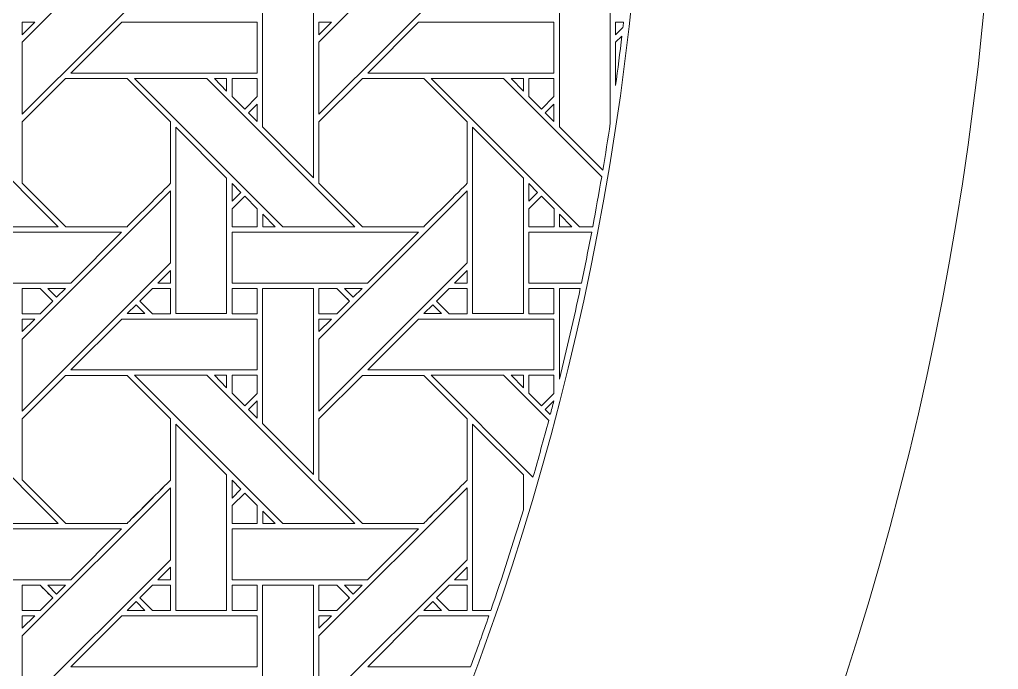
# Model space of a CAD drawing. Header units: inches. Extents: x 2.4 to 22.4, y -0.9 to 19.1.
# Drawn here: x 19.253 to 22.383, y 6.02 to 8.097 of the extents above; entities that cross this region are included whole.
import ezdxf

# ---------------------------------------------------------------- set-up
doc = ezdxf.new("R2010")
doc.units = ezdxf.units.IN
doc.header["$MEASUREMENT"] = 0
doc.layers.add('Design', color=7, linetype='Continuous', lineweight=0)

msp = doc.modelspace()

# ---------------------------------------------------------------- linework, layer by layer
at = {"layer": 'Design'}
for points, knots in [([(12.3829, 19.0948), (6.86, 19.0948), (2.3829, 14.6176), (2.3829, 9.0948), (2.3829, 3.5719), (6.86, -0.9052), (12.3829, -0.9052), (17.9057, -0.9052), (22.3829, 3.5719), (22.3829, 9.0948), (22.3829, 14.6176), (17.9057, 19.0948), (12.3829, 19.0948)], [0, 0, 0, 0, 1, 1, 1, 2, 2, 2, 3, 3, 3, 4, 4, 4, 4]), ([(12.3829, 17.972), (7.4801, 17.972), (3.5056, 13.9975), (3.5056, 9.0948), (3.5056, 4.192), (7.4801, 0.2175), (12.3829, 0.2175), (17.2856, 0.2175), (21.2601, 4.192), (21.2601, 9.0948), (21.2601, 13.9975), (17.2856, 17.972), (12.3829, 17.972)], [0, 0, 0, 0, 1, 1, 1, 2, 2, 2, 3, 3, 3, 4, 4, 4, 4]), ([(19.2615, 7.7943), (19.2615, 7.7943), (19.2615, 8.0244), (19.2615, 8.0244), (19.2615, 8.0244), (19.7352, 8.498), (19.7352, 8.498), (19.7352, 8.498), (19.7352, 8.2679), (19.7352, 8.2679), (19.7352, 8.2679), (19.2615, 7.7943), (19.2615, 7.7943)], [0, 0, 0, 0, 1, 1, 1, 2, 2, 2, 3, 3, 3, 4, 4, 4, 4]), ([(20.2102, 7.7943), (20.2102, 7.7943), (20.2102, 8.0244), (20.2102, 8.0244), (20.2102, 8.0244), (20.6839, 8.498), (20.6839, 8.498), (20.6839, 8.498), (20.6839, 8.2679), (20.6839, 8.2679), (20.6839, 8.2679), (20.2102, 7.7943), (20.2102, 7.7943)], [0, 0, 0, 0, 1, 1, 1, 2, 2, 2, 3, 3, 3, 4, 4, 4, 4]), ([(20.0302, 7.7543), (20.0302, 7.7543), (20.0302, 8.1865), (20.0302, 8.1865), (20.0302, 8.1865), (20.1931, 8.1865), (20.1931, 8.1865), (20.1931, 8.1865), (20.1931, 7.5914), (20.1931, 7.5914), (20.1931, 7.5914), (20.0302, 7.7543), (20.0302, 7.7543)], [0, 0, 0, 0, 1, 1, 1, 2, 2, 2, 3, 3, 3, 4, 4, 4, 4]), ([(21.1177, 7.6154), (21.1177, 7.6154), (20.9789, 7.7543), (20.9789, 7.7543), (20.9789, 7.7543), (20.9789, 8.1865), (20.9789, 8.1865), (20.9789, 8.1865), (21.1418, 8.1865), (21.1418, 8.1865), (21.1418, 8.1865), (21.1418, 7.7657), (21.1418, 7.7657), (21.1343, 7.7155), (21.1261, 7.6654), (21.1177, 7.6154)], [0, 0, 0, 0, 1, 1, 1, 2, 2, 2, 3, 3, 3, 4, 4, 4, 5, 5, 5, 5]), ([(19.3013, 8.0885), (19.3013, 8.0885), (19.2615, 8.0487), (19.2615, 8.0487), (19.2615, 8.0487), (19.2615, 8.0885), (19.2615, 8.0885), (19.2615, 8.0885), (19.3013, 8.0885), (19.3013, 8.0885)], [0, 0, 0, 0, 1, 1, 1, 2, 2, 2, 3, 3, 3, 3]), ([(20.0126, 8.0885), (20.0126, 8.0885), (20.0126, 7.9257), (20.0126, 7.9257), (20.0126, 7.9257), (19.4173, 7.9257), (19.4173, 7.9257), (19.4173, 7.9257), (19.5802, 8.0885), (19.5802, 8.0885), (19.5802, 8.0885), (20.0126, 8.0885), (20.0126, 8.0885)], [0, 0, 0, 0, 1, 1, 1, 2, 2, 2, 3, 3, 3, 4, 4, 4, 4]), ([(20.2501, 8.0885), (20.2501, 8.0885), (20.2102, 8.0487), (20.2102, 8.0487), (20.2102, 8.0487), (20.2102, 8.0885), (20.2102, 8.0885), (20.2102, 8.0885), (20.2501, 8.0885), (20.2501, 8.0885)], [0, 0, 0, 0, 1, 1, 1, 2, 2, 2, 3, 3, 3, 3]), ([(20.9613, 8.0885), (20.9613, 8.0885), (20.9613, 7.9257), (20.9613, 7.9257), (20.9613, 7.9257), (20.3661, 7.9257), (20.3661, 7.9257), (20.3661, 7.9257), (20.5289, 8.0885), (20.5289, 8.0885), (20.5289, 8.0885), (20.9613, 8.0885), (20.9613, 8.0885)], [0, 0, 0, 0, 1, 1, 1, 2, 2, 2, 3, 3, 3, 4, 4, 4, 4]), ([(21.1841, 8.0885), (21.1835, 8.083), (21.1828, 8.0775), (21.1821, 8.0719), (21.1821, 8.0719), (21.1589, 8.0487), (21.1589, 8.0487), (21.1589, 8.0487), (21.1589, 8.0885), (21.1589, 8.0885), (21.1589, 8.0885), (21.1841, 8.0885), (21.1841, 8.0885)], [0, 0, 0, 0, 1, 1, 1, 2, 2, 2, 3, 3, 3, 4, 4, 4, 4]), ([(21.1789, 8.0443), (21.1727, 7.9915), (21.1661, 7.9387), (21.1589, 7.8861), (21.1589, 7.8861), (21.1589, 8.0244), (21.1589, 8.0244), (21.1589, 8.0244), (21.1789, 8.0443), (21.1789, 8.0443)], [0, 0, 0, 0, 1, 1, 1, 2, 2, 2, 3, 3, 3, 3]), ([(19.1455, 7.435), (19.1455, 7.435), (18.6719, 7.9086), (18.6719, 7.9086), (18.6719, 7.9086), (18.9029, 7.9086), (18.9029, 7.9086), (18.9029, 7.9086), (19.3765, 7.435), (19.3765, 7.435), (19.3765, 7.435), (19.1455, 7.435), (19.1455, 7.435)], [0, 0, 0, 0, 1, 1, 1, 2, 2, 2, 3, 3, 3, 4, 4, 4, 4]), ([(19.4002, 7.9086), (19.4002, 7.9086), (19.5965, 7.9086), (19.5965, 7.9086), (19.5965, 7.9086), (19.7352, 7.7699), (19.7352, 7.7699), (19.7352, 7.7699), (19.7352, 7.5737), (19.7352, 7.5737), (19.7174, 7.5557), (19.6055, 7.444), (19.5965, 7.435), (19.5965, 7.435), (19.4008, 7.435), (19.4008, 7.435), (19.4008, 7.435), (19.2615, 7.5742), (19.2615, 7.5742), (19.2615, 7.5742), (19.2615, 7.7699), (19.2615, 7.7699), (19.2615, 7.7699), (19.4002, 7.9086), (19.4002, 7.9086)], [0, 0, 0, 0, 1, 1, 1, 2, 2, 2, 3, 3, 3, 4, 4, 4, 5, 5, 5, 6, 6, 6, 7, 7, 7, 8, 8, 8, 8]), ([(19.7352, 7.5737), (19.7175, 7.5558), (19.6055, 7.444), (19.5965, 7.435), (19.5965, 7.435), (19.4008, 7.435), (19.4008, 7.435), (19.4008, 7.435), (19.2615, 7.5742), (19.2615, 7.5742), (19.2615, 7.5742), (19.2615, 7.7699), (19.2615, 7.7699), (19.2615, 7.7699), (19.4002, 7.9086), (19.4002, 7.9086), (19.4002, 7.9086), (19.5965, 7.9086), (19.5965, 7.9086), (19.5965, 7.9086), (19.7352, 7.7699), (19.7352, 7.7699), (19.7352, 7.7699), (19.7352, 7.5737), (19.7352, 7.5737)], [0, 0, 0, 0, 1, 1, 1, 2, 2, 2, 3, 3, 3, 4, 4, 4, 5, 5, 5, 6, 6, 6, 7, 7, 7, 8, 8, 8, 8]), ([(20.0942, 7.435), (20.0942, 7.435), (19.6206, 7.9086), (19.6206, 7.9086), (19.6206, 7.9086), (19.8516, 7.9086), (19.8516, 7.9086), (19.8516, 7.9086), (20.3252, 7.435), (20.3252, 7.435), (20.3252, 7.435), (20.0942, 7.435), (20.0942, 7.435)], [0, 0, 0, 0, 1, 1, 1, 2, 2, 2, 3, 3, 3, 4, 4, 4, 4]), ([(19.9151, 7.9086), (19.9151, 7.9086), (19.9151, 7.8688), (19.9151, 7.8688), (19.9151, 7.8688), (19.8757, 7.9086), (19.8757, 7.9086), (19.8757, 7.9086), (19.9151, 7.9086), (19.9151, 7.9086)], [0, 0, 0, 0, 1, 1, 1, 2, 2, 2, 3, 3, 3, 3]), ([(20.0127, 7.9086), (20.0127, 7.9086), (20.0127, 7.851), (20.0127, 7.851), (20.0127, 7.851), (19.9727, 7.8111), (19.9727, 7.8111), (19.9727, 7.8111), (19.9324, 7.8514), (19.9324, 7.8514), (19.9324, 7.8514), (19.9324, 7.9086), (19.9324, 7.9086), (19.9324, 7.9086), (20.0127, 7.9086), (20.0127, 7.9086)], [0, 0, 0, 0, 1, 1, 1, 2, 2, 2, 3, 3, 3, 4, 4, 4, 5, 5, 5, 5]), ([(19.9727, 7.8111), (19.9727, 7.8111), (19.9324, 7.8514), (19.9324, 7.8514), (19.9324, 7.8514), (19.9324, 7.9086), (19.9324, 7.9086), (19.9324, 7.9086), (20.0127, 7.9086), (20.0127, 7.9086), (20.0127, 7.9086), (20.0127, 7.851), (20.0127, 7.851), (20.0127, 7.851), (19.9727, 7.8111), (19.9727, 7.8111)], [0, 0, 0, 0, 1, 1, 1, 2, 2, 2, 3, 3, 3, 4, 4, 4, 5, 5, 5, 5]), ([(20.2103, 7.5742), (20.2103, 7.5742), (20.2103, 7.7699), (20.2103, 7.7699), (20.2103, 7.7699), (20.349, 7.9086), (20.349, 7.9086), (20.349, 7.9086), (20.5452, 7.9086), (20.5452, 7.9086), (20.5452, 7.9086), (20.6839, 7.7699), (20.6839, 7.7699), (20.6839, 7.7699), (20.6839, 7.5737), (20.6839, 7.5737), (20.6661, 7.5557), (20.5542, 7.444), (20.5452, 7.435), (20.5452, 7.435), (20.3495, 7.435), (20.3495, 7.435), (20.3495, 7.435), (20.2103, 7.5742), (20.2103, 7.5742)], [0, 0, 0, 0, 1, 1, 1, 2, 2, 2, 3, 3, 3, 4, 4, 4, 5, 5, 5, 6, 6, 6, 7, 7, 7, 8, 8, 8, 8]), ([(20.6839, 7.5737), (20.6662, 7.5558), (20.5543, 7.444), (20.5452, 7.435), (20.5452, 7.435), (20.3495, 7.435), (20.3495, 7.435), (20.3495, 7.435), (20.2103, 7.5742), (20.2103, 7.5742), (20.2103, 7.5742), (20.2103, 7.7699), (20.2103, 7.7699), (20.2103, 7.7699), (20.349, 7.9086), (20.349, 7.9086), (20.349, 7.9086), (20.5452, 7.9086), (20.5452, 7.9086), (20.5452, 7.9086), (20.6839, 7.7699), (20.6839, 7.7699), (20.6839, 7.7699), (20.6839, 7.5737), (20.6839, 7.5737)], [0, 0, 0, 0, 1, 1, 1, 2, 2, 2, 3, 3, 3, 4, 4, 4, 5, 5, 5, 6, 6, 6, 7, 7, 7, 8, 8, 8, 8]), ([(21.0857, 7.435), (21.0857, 7.435), (21.0429, 7.435), (21.0429, 7.435), (21.0429, 7.435), (20.5694, 7.9086), (20.5694, 7.9086), (20.5694, 7.9086), (20.8003, 7.9086), (20.8003, 7.9086), (20.8003, 7.9086), (21.1142, 7.5947), (21.1142, 7.5947), (21.1052, 7.5413), (21.0957, 7.4881), (21.0857, 7.435)], [0, 0, 0, 0, 1, 1, 1, 2, 2, 2, 3, 3, 3, 4, 4, 4, 5, 5, 5, 5]), ([(20.8639, 7.9086), (20.8639, 7.9086), (20.8639, 7.8688), (20.8639, 7.8688), (20.8639, 7.8688), (20.8244, 7.9086), (20.8244, 7.9086), (20.8244, 7.9086), (20.8639, 7.9086), (20.8639, 7.9086)], [0, 0, 0, 0, 1, 1, 1, 2, 2, 2, 3, 3, 3, 3]), ([(20.9614, 7.9086), (20.9614, 7.9086), (20.9614, 7.851), (20.9614, 7.851), (20.9614, 7.851), (20.9215, 7.8111), (20.9215, 7.8111), (20.9215, 7.8111), (20.8811, 7.8514), (20.8811, 7.8514), (20.8811, 7.8514), (20.8811, 7.9086), (20.8811, 7.9086), (20.8811, 7.9086), (20.9614, 7.9086), (20.9614, 7.9086)], [0, 0, 0, 0, 1, 1, 1, 2, 2, 2, 3, 3, 3, 4, 4, 4, 5, 5, 5, 5]), ([(20.9215, 7.8111), (20.9215, 7.8111), (20.8811, 7.8514), (20.8811, 7.8514), (20.8811, 7.8514), (20.8811, 7.9086), (20.8811, 7.9086), (20.8811, 7.9086), (20.9614, 7.9086), (20.9614, 7.9086), (20.9614, 7.9086), (20.9614, 7.851), (20.9614, 7.851), (20.9614, 7.851), (20.9215, 7.8111), (20.9215, 7.8111)], [0, 0, 0, 0, 1, 1, 1, 2, 2, 2, 3, 3, 3, 4, 4, 4, 5, 5, 5, 5]), ([(20.0126, 7.8268), (20.0126, 7.8268), (20.0126, 7.7716), (20.0126, 7.7716), (20.0126, 7.7716), (19.9848, 7.799), (19.9848, 7.799), (19.9848, 7.799), (20.0126, 7.8268), (20.0126, 7.8268)], [0, 0, 0, 0, 1, 1, 1, 2, 2, 2, 3, 3, 3, 3]), ([(20.9613, 7.8268), (20.9613, 7.8268), (20.9613, 7.7716), (20.9613, 7.7716), (20.9613, 7.7716), (20.9336, 7.799), (20.9336, 7.799), (20.9336, 7.799), (20.9613, 7.8268), (20.9613, 7.8268)], [0, 0, 0, 0, 1, 1, 1, 2, 2, 2, 3, 3, 3, 3]), ([(19.7523, 7.157), (19.7523, 7.157), (19.7523, 7.7528), (19.7523, 7.7528), (19.7523, 7.7528), (19.9151, 7.5906), (19.9151, 7.5906), (19.9151, 7.5906), (19.9151, 7.157), (19.9151, 7.157), (19.9151, 7.157), (19.7523, 7.157), (19.7523, 7.157)], [0, 0, 0, 0, 1, 1, 1, 2, 2, 2, 3, 3, 3, 4, 4, 4, 4]), ([(20.701, 7.157), (20.701, 7.157), (20.701, 7.7528), (20.701, 7.7528), (20.701, 7.7528), (20.8638, 7.5906), (20.8638, 7.5906), (20.8638, 7.5906), (20.8638, 7.157), (20.8638, 7.157), (20.8638, 7.157), (20.701, 7.157), (20.701, 7.157)], [0, 0, 0, 0, 1, 1, 1, 2, 2, 2, 3, 3, 3, 4, 4, 4, 4]), ([(19.2615, 6.8455), (19.2615, 6.8455), (19.2615, 7.0756), (19.2615, 7.0756), (19.2615, 7.0756), (19.7352, 7.5492), (19.7352, 7.5492), (19.7352, 7.5492), (19.7352, 7.3192), (19.7352, 7.3192), (19.7352, 7.3192), (19.2615, 6.8455), (19.2615, 6.8455)], [0, 0, 0, 0, 1, 1, 1, 2, 2, 2, 3, 3, 3, 4, 4, 4, 4]), ([(19.9324, 7.5164), (19.9324, 7.5164), (19.9324, 7.5732), (19.9324, 7.5732), (19.9324, 7.5732), (19.9605, 7.5446), (19.9605, 7.5446), (19.9605, 7.5446), (19.9324, 7.5164), (19.9324, 7.5164)], [0, 0, 0, 0, 1, 1, 1, 2, 2, 2, 3, 3, 3, 3]), ([(20.2102, 6.8455), (20.2102, 6.8455), (20.2102, 7.0756), (20.2102, 7.0756), (20.2102, 7.0756), (20.6839, 7.5492), (20.6839, 7.5492), (20.6839, 7.5492), (20.6839, 7.3192), (20.6839, 7.3192), (20.6839, 7.3192), (20.2102, 6.8455), (20.2102, 6.8455)], [0, 0, 0, 0, 1, 1, 1, 2, 2, 2, 3, 3, 3, 4, 4, 4, 4]), ([(20.8811, 7.5164), (20.8811, 7.5164), (20.8811, 7.5732), (20.8811, 7.5732), (20.8811, 7.5732), (20.9093, 7.5446), (20.9093, 7.5446), (20.9093, 7.5446), (20.8811, 7.5164), (20.8811, 7.5164)], [0, 0, 0, 0, 1, 1, 1, 2, 2, 2, 3, 3, 3, 3]), ([(19.9324, 7.4347), (19.9324, 7.4347), (19.9324, 7.492), (19.9324, 7.492), (19.9324, 7.492), (19.9727, 7.5323), (19.9727, 7.5323), (19.9727, 7.5323), (20.0131, 7.492), (20.0131, 7.492), (20.0131, 7.492), (20.0131, 7.4347), (20.0131, 7.4347), (20.0131, 7.4347), (19.9324, 7.4347), (19.9324, 7.4347)], [0, 0, 0, 0, 1, 1, 1, 2, 2, 2, 3, 3, 3, 4, 4, 4, 5, 5, 5, 5]), ([(19.9727, 7.5323), (19.9727, 7.5323), (20.0131, 7.492), (20.0131, 7.492), (20.0131, 7.492), (20.0131, 7.4347), (20.0131, 7.4347), (20.0131, 7.4347), (19.9324, 7.4347), (19.9324, 7.4347), (19.9324, 7.4347), (19.9324, 7.492), (19.9324, 7.492), (19.9324, 7.492), (19.9727, 7.5323), (19.9727, 7.5323)], [0, 0, 0, 0, 1, 1, 1, 2, 2, 2, 3, 3, 3, 4, 4, 4, 5, 5, 5, 5]), ([(20.8812, 7.4347), (20.8812, 7.4347), (20.8812, 7.492), (20.8812, 7.492), (20.8812, 7.492), (20.9215, 7.5323), (20.9215, 7.5323), (20.9215, 7.5323), (20.9618, 7.492), (20.9618, 7.492), (20.9618, 7.492), (20.9618, 7.4347), (20.9618, 7.4347), (20.9618, 7.4347), (20.8812, 7.4347), (20.8812, 7.4347)], [0, 0, 0, 0, 1, 1, 1, 2, 2, 2, 3, 3, 3, 4, 4, 4, 5, 5, 5, 5]), ([(20.9215, 7.5323), (20.9215, 7.5323), (20.9618, 7.492), (20.9618, 7.492), (20.9618, 7.492), (20.9618, 7.4347), (20.9618, 7.4347), (20.9618, 7.4347), (20.8812, 7.4347), (20.8812, 7.4347), (20.8812, 7.4347), (20.8812, 7.492), (20.8812, 7.492), (20.8812, 7.492), (20.9215, 7.5323), (20.9215, 7.5323)], [0, 0, 0, 0, 1, 1, 1, 2, 2, 2, 3, 3, 3, 4, 4, 4, 5, 5, 5, 5]), ([(20.0303, 7.4349), (20.0303, 7.4349), (20.0303, 7.4747), (20.0303, 7.4747), (20.0303, 7.4747), (20.07, 7.4349), (20.07, 7.4349), (20.07, 7.4349), (20.0303, 7.4349), (20.0303, 7.4349)], [0, 0, 0, 0, 1, 1, 1, 2, 2, 2, 3, 3, 3, 3]), ([(20.979, 7.4349), (20.979, 7.4349), (20.979, 7.4747), (20.979, 7.4747), (20.979, 7.4747), (21.0187, 7.4349), (21.0187, 7.4349), (21.0187, 7.4349), (20.979, 7.4349), (20.979, 7.4349)], [0, 0, 0, 0, 1, 1, 1, 2, 2, 2, 3, 3, 3, 3]), ([(19.4166, 7.255), (19.4166, 7.255), (18.9836, 7.255), (18.9836, 7.255), (18.9836, 7.255), (18.9836, 7.4177), (18.9836, 7.4177), (18.9836, 7.4177), (19.5793, 7.4177), (19.5793, 7.4177), (19.5793, 7.4177), (19.4166, 7.255), (19.4166, 7.255)], [0, 0, 0, 0, 1, 1, 1, 2, 2, 2, 3, 3, 3, 4, 4, 4, 4]), ([(20.3653, 7.255), (20.3653, 7.255), (19.9324, 7.255), (19.9324, 7.255), (19.9324, 7.255), (19.9324, 7.4177), (19.9324, 7.4177), (19.9324, 7.4177), (20.5281, 7.4177), (20.5281, 7.4177), (20.5281, 7.4177), (20.3653, 7.255), (20.3653, 7.255)], [0, 0, 0, 0, 1, 1, 1, 2, 2, 2, 3, 3, 3, 4, 4, 4, 4]), ([(20.8811, 7.255), (20.8811, 7.255), (20.8811, 7.4177), (20.8811, 7.4177), (20.8811, 7.4177), (21.0823, 7.4177), (21.0823, 7.4177), (21.0719, 7.3634), (21.061, 7.3091), (21.0495, 7.255), (21.0495, 7.255), (20.8811, 7.255), (20.8811, 7.255)], [0, 0, 0, 0, 1, 1, 1, 2, 2, 2, 3, 3, 3, 4, 4, 4, 4]), ([(19.7352, 7.2948), (19.7352, 7.2948), (19.7352, 7.255), (19.7352, 7.255), (19.7352, 7.255), (19.6954, 7.255), (19.6954, 7.255), (19.6954, 7.255), (19.7352, 7.2948), (19.7352, 7.2948)], [0, 0, 0, 0, 1, 1, 1, 2, 2, 2, 3, 3, 3, 3]), ([(20.6839, 7.2948), (20.6839, 7.2948), (20.6839, 7.255), (20.6839, 7.255), (20.6839, 7.255), (20.6441, 7.255), (20.6441, 7.255), (20.6441, 7.255), (20.6839, 7.2948), (20.6839, 7.2948)], [0, 0, 0, 0, 1, 1, 1, 2, 2, 2, 3, 3, 3, 3]), ([(19.3186, 7.2377), (19.3237, 7.2326), (19.3545, 7.2018), (19.3589, 7.1974), (19.3589, 7.1974), (19.3185, 7.1569), (19.3185, 7.1569), (19.3185, 7.1569), (19.2615, 7.1569), (19.2615, 7.1569), (19.2615, 7.1569), (19.2615, 7.2377), (19.2615, 7.2377), (19.2615, 7.2377), (19.3186, 7.2377), (19.3186, 7.2377)], [0, 0, 0, 0, 1, 1, 1, 2, 2, 2, 3, 3, 3, 4, 4, 4, 5, 5, 5, 5]), ([(19.3589, 7.1974), (19.3589, 7.1974), (19.3185, 7.1569), (19.3185, 7.1569), (19.3185, 7.1569), (19.2615, 7.1569), (19.2615, 7.1569), (19.2615, 7.1569), (19.2615, 7.2377), (19.2615, 7.2377), (19.2615, 7.2377), (19.3186, 7.2377), (19.3186, 7.2377), (19.3239, 7.2324), (19.3547, 7.2016), (19.3589, 7.1974)], [0, 0, 0, 0, 1, 1, 1, 2, 2, 2, 3, 3, 3, 4, 4, 4, 5, 5, 5, 5]), ([(19.3429, 7.2377), (19.3429, 7.2377), (19.3994, 7.2377), (19.3994, 7.2377), (19.3994, 7.2377), (19.3711, 7.2096), (19.3711, 7.2096), (19.3711, 7.2096), (19.3429, 7.2377), (19.3429, 7.2377)], [0, 0, 0, 0, 1, 1, 1, 2, 2, 2, 3, 3, 3, 3]), ([(19.6781, 7.1569), (19.6781, 7.1569), (19.6377, 7.1973), (19.6377, 7.1973), (19.6377, 7.1973), (19.6782, 7.2377), (19.6782, 7.2377), (19.6782, 7.2377), (19.7352, 7.2377), (19.7352, 7.2377), (19.7352, 7.2377), (19.7352, 7.1569), (19.7352, 7.1569), (19.7352, 7.1569), (19.6781, 7.1569), (19.6781, 7.1569)], [0, 0, 0, 0, 1, 1, 1, 2, 2, 2, 3, 3, 3, 4, 4, 4, 5, 5, 5, 5]), ([(19.7352, 7.1569), (19.7352, 7.1569), (19.6781, 7.1569), (19.6781, 7.1569), (19.6781, 7.1569), (19.6377, 7.1973), (19.6377, 7.1973), (19.6377, 7.1973), (19.6782, 7.2377), (19.6782, 7.2377), (19.6782, 7.2377), (19.7352, 7.2377), (19.7352, 7.2377), (19.7352, 7.2377), (19.7352, 7.1569), (19.7352, 7.1569)], [0, 0, 0, 0, 1, 1, 1, 2, 2, 2, 3, 3, 3, 4, 4, 4, 5, 5, 5, 5]), ([(19.9324, 7.2377), (19.9324, 7.2377), (20.0127, 7.2377), (20.0127, 7.2377), (20.0127, 7.2377), (20.0127, 7.1569), (20.0127, 7.1569), (20.0127, 7.1569), (19.9324, 7.1569), (19.9324, 7.1569), (19.9324, 7.1569), (19.9324, 7.2377), (19.9324, 7.2377)], [0, 0, 0, 0, 1, 1, 1, 2, 2, 2, 3, 3, 3, 4, 4, 4, 4]), ([(19.9324, 7.1569), (19.9324, 7.1569), (19.9324, 7.2377), (19.9324, 7.2377), (19.9324, 7.2377), (20.0127, 7.2377), (20.0127, 7.2377), (20.0127, 7.2377), (20.0127, 7.1569), (20.0127, 7.1569), (20.0127, 7.1569), (19.9324, 7.1569), (19.9324, 7.1569)], [0, 0, 0, 0, 1, 1, 1, 2, 2, 2, 3, 3, 3, 4, 4, 4, 4]), ([(20.0302, 6.8055), (20.0302, 6.8055), (20.0302, 7.2377), (20.0302, 7.2377), (20.0302, 7.2377), (20.1931, 7.2377), (20.1931, 7.2377), (20.1931, 7.2377), (20.1931, 6.6426), (20.1931, 6.6426), (20.1931, 6.6426), (20.0302, 6.8055), (20.0302, 6.8055)], [0, 0, 0, 0, 1, 1, 1, 2, 2, 2, 3, 3, 3, 4, 4, 4, 4]), ([(20.3077, 7.1974), (20.3077, 7.1974), (20.2672, 7.1569), (20.2672, 7.1569), (20.2672, 7.1569), (20.2103, 7.1569), (20.2103, 7.1569), (20.2103, 7.1569), (20.2103, 7.2377), (20.2103, 7.2377), (20.2103, 7.2377), (20.2673, 7.2377), (20.2673, 7.2377), (20.2725, 7.2326), (20.3033, 7.2018), (20.3077, 7.1974)], [0, 0, 0, 0, 1, 1, 1, 2, 2, 2, 3, 3, 3, 4, 4, 4, 5, 5, 5, 5]), ([(20.3077, 7.1974), (20.3077, 7.1974), (20.2672, 7.1569), (20.2672, 7.1569), (20.2672, 7.1569), (20.2103, 7.1569), (20.2103, 7.1569), (20.2103, 7.1569), (20.2103, 7.2377), (20.2103, 7.2377), (20.2103, 7.2377), (20.2673, 7.2377), (20.2673, 7.2377), (20.2729, 7.2322), (20.3077, 7.1974), (20.3077, 7.1974)], [0, 0, 0, 0, 1, 1, 1, 2, 2, 2, 3, 3, 3, 4, 4, 4, 5, 5, 5, 5]), ([(20.2916, 7.2377), (20.2916, 7.2377), (20.3481, 7.2377), (20.3481, 7.2377), (20.3481, 7.2377), (20.3198, 7.2096), (20.3198, 7.2096), (20.3198, 7.2096), (20.2916, 7.2377), (20.2916, 7.2377)], [0, 0, 0, 0, 1, 1, 1, 2, 2, 2, 3, 3, 3, 3]), ([(20.6268, 7.1569), (20.6268, 7.1569), (20.5865, 7.1973), (20.5865, 7.1973), (20.5865, 7.1973), (20.6269, 7.2377), (20.6269, 7.2377), (20.6269, 7.2377), (20.6839, 7.2377), (20.6839, 7.2377), (20.6839, 7.2377), (20.6839, 7.1569), (20.6839, 7.1569), (20.6839, 7.1569), (20.6268, 7.1569), (20.6268, 7.1569)], [0, 0, 0, 0, 1, 1, 1, 2, 2, 2, 3, 3, 3, 4, 4, 4, 5, 5, 5, 5]), ([(20.6839, 7.1569), (20.6839, 7.1569), (20.6268, 7.1569), (20.6268, 7.1569), (20.6268, 7.1569), (20.5865, 7.1973), (20.5865, 7.1973), (20.5865, 7.1973), (20.6269, 7.2377), (20.6269, 7.2377), (20.6269, 7.2377), (20.6839, 7.2377), (20.6839, 7.2377), (20.6839, 7.2377), (20.6839, 7.1569), (20.6839, 7.1569)], [0, 0, 0, 0, 1, 1, 1, 2, 2, 2, 3, 3, 3, 4, 4, 4, 5, 5, 5, 5]), ([(20.8812, 7.1569), (20.8812, 7.1569), (20.8812, 7.2377), (20.8812, 7.2377), (20.8812, 7.2377), (20.9614, 7.2377), (20.9614, 7.2377), (20.9614, 7.2377), (20.9614, 7.1569), (20.9614, 7.1569), (20.9614, 7.1569), (20.8812, 7.1569), (20.8812, 7.1569)], [0, 0, 0, 0, 1, 1, 1, 2, 2, 2, 3, 3, 3, 4, 4, 4, 4]), ([(20.9614, 7.1569), (20.9614, 7.1569), (20.8812, 7.1569), (20.8812, 7.1569), (20.8812, 7.1569), (20.8812, 7.2377), (20.8812, 7.2377), (20.8812, 7.2377), (20.9614, 7.2377), (20.9614, 7.2377), (20.9614, 7.2377), (20.9614, 7.1569), (20.9614, 7.1569)], [0, 0, 0, 0, 1, 1, 1, 2, 2, 2, 3, 3, 3, 4, 4, 4, 4]), ([(20.9789, 6.948), (20.9789, 6.948), (20.9789, 7.2377), (20.9789, 7.2377), (20.9789, 7.2377), (21.0459, 7.2377), (21.0459, 7.2377), (21.0253, 7.1408), (21.0028, 7.0442), (20.9789, 6.948)], [0, 0, 0, 0, 1, 1, 1, 2, 2, 2, 3, 3, 3, 3]), ([(19.6256, 7.1852), (19.6256, 7.1852), (19.6538, 7.157), (19.6538, 7.157), (19.6538, 7.157), (19.5973, 7.157), (19.5973, 7.157), (19.5973, 7.157), (19.6256, 7.1852), (19.6256, 7.1852)], [0, 0, 0, 0, 1, 1, 1, 2, 2, 2, 3, 3, 3, 3]), ([(20.5743, 7.1852), (20.5743, 7.1852), (20.6025, 7.157), (20.6025, 7.157), (20.6025, 7.157), (20.546, 7.157), (20.546, 7.157), (20.546, 7.157), (20.5743, 7.1852), (20.5743, 7.1852)], [0, 0, 0, 0, 1, 1, 1, 2, 2, 2, 3, 3, 3, 3]), ([(19.3013, 7.1398), (19.3013, 7.1398), (19.2615, 7.1), (19.2615, 7.1), (19.2615, 7.1), (19.2615, 7.1398), (19.2615, 7.1398), (19.2615, 7.1398), (19.3013, 7.1398), (19.3013, 7.1398)], [0, 0, 0, 0, 1, 1, 1, 2, 2, 2, 3, 3, 3, 3]), ([(20.0126, 7.1398), (20.0126, 7.1398), (20.0126, 6.977), (20.0126, 6.977), (20.0126, 6.977), (19.4173, 6.977), (19.4173, 6.977), (19.4173, 6.977), (19.5802, 7.1398), (19.5802, 7.1398), (19.5802, 7.1398), (20.0126, 7.1398), (20.0126, 7.1398)], [0, 0, 0, 0, 1, 1, 1, 2, 2, 2, 3, 3, 3, 4, 4, 4, 4]), ([(20.2501, 7.1398), (20.2501, 7.1398), (20.2102, 7.1), (20.2102, 7.1), (20.2102, 7.1), (20.2102, 7.1398), (20.2102, 7.1398), (20.2102, 7.1398), (20.2501, 7.1398), (20.2501, 7.1398)], [0, 0, 0, 0, 1, 1, 1, 2, 2, 2, 3, 3, 3, 3]), ([(20.9613, 7.1398), (20.9613, 7.1398), (20.9613, 6.977), (20.9613, 6.977), (20.9613, 6.977), (20.3661, 6.977), (20.3661, 6.977), (20.3661, 6.977), (20.5289, 7.1398), (20.5289, 7.1398), (20.5289, 7.1398), (20.9613, 7.1398), (20.9613, 7.1398)], [0, 0, 0, 0, 1, 1, 1, 2, 2, 2, 3, 3, 3, 4, 4, 4, 4]), ([(19.1455, 6.4862), (19.1455, 6.4862), (18.6719, 6.9599), (18.6719, 6.9599), (18.6719, 6.9599), (18.9029, 6.9599), (18.9029, 6.9599), (18.9029, 6.9599), (19.3765, 6.4862), (19.3765, 6.4862), (19.3765, 6.4862), (19.1455, 6.4862), (19.1455, 6.4862)], [0, 0, 0, 0, 1, 1, 1, 2, 2, 2, 3, 3, 3, 4, 4, 4, 4]), ([(19.4002, 6.9598), (19.4002, 6.9598), (19.5965, 6.9598), (19.5965, 6.9598), (19.5965, 6.9598), (19.7352, 6.8211), (19.7352, 6.8211), (19.7352, 6.8211), (19.7352, 6.6249), (19.7352, 6.6249), (19.7174, 6.607), (19.6055, 6.4952), (19.5965, 6.4862), (19.5965, 6.4862), (19.4008, 6.4862), (19.4008, 6.4862), (19.4008, 6.4862), (19.2615, 6.6255), (19.2615, 6.6255), (19.2615, 6.6255), (19.2615, 6.8211), (19.2615, 6.8211), (19.2615, 6.8211), (19.4002, 6.9598), (19.4002, 6.9598)], [0, 0, 0, 0, 1, 1, 1, 2, 2, 2, 3, 3, 3, 4, 4, 4, 5, 5, 5, 6, 6, 6, 7, 7, 7, 8, 8, 8, 8]), ([(19.7352, 6.6249), (19.7171, 6.6067), (19.6053, 6.495), (19.5965, 6.4862), (19.5965, 6.4862), (19.4008, 6.4862), (19.4008, 6.4862), (19.4008, 6.4862), (19.2615, 6.6255), (19.2615, 6.6255), (19.2615, 6.6255), (19.2615, 6.8211), (19.2615, 6.8211), (19.2615, 6.8211), (19.4002, 6.9598), (19.4002, 6.9598), (19.4002, 6.9598), (19.5965, 6.9598), (19.5965, 6.9598), (19.5965, 6.9598), (19.7352, 6.8211), (19.7352, 6.8211), (19.7352, 6.8211), (19.7352, 6.6249), (19.7352, 6.6249)], [0, 0, 0, 0, 1, 1, 1, 2, 2, 2, 3, 3, 3, 4, 4, 4, 5, 5, 5, 6, 6, 6, 7, 7, 7, 8, 8, 8, 8]), ([(19.6206, 6.9599), (19.6206, 6.9599), (19.8516, 6.9599), (19.8516, 6.9599), (19.8516, 6.9599), (20.3252, 6.4862), (20.3252, 6.4862), (20.3252, 6.4862), (20.0942, 6.4862), (20.0942, 6.4862), (20.0942, 6.4862), (19.6206, 6.9599), (19.6206, 6.9599)], [0, 0, 0, 0, 1, 1, 1, 2, 2, 2, 3, 3, 3, 4, 4, 4, 4]), ([(19.9151, 6.9599), (19.9151, 6.9599), (19.9151, 6.92), (19.9151, 6.92), (19.9151, 6.92), (19.8757, 6.9599), (19.8757, 6.9599), (19.8757, 6.9599), (19.9151, 6.9599), (19.9151, 6.9599)], [0, 0, 0, 0, 1, 1, 1, 2, 2, 2, 3, 3, 3, 3]), ([(20.0127, 6.9599), (20.0127, 6.9599), (20.0127, 6.9023), (20.0127, 6.9023), (20.0127, 6.9023), (19.9727, 6.8623), (19.9727, 6.8623), (19.9727, 6.8623), (19.9324, 6.9027), (19.9324, 6.9027), (19.9324, 6.9027), (19.9324, 6.9599), (19.9324, 6.9599), (19.9324, 6.9599), (20.0127, 6.9599), (20.0127, 6.9599)], [0, 0, 0, 0, 1, 1, 1, 2, 2, 2, 3, 3, 3, 4, 4, 4, 5, 5, 5, 5]), ([(19.9727, 6.8623), (19.9727, 6.8623), (19.9324, 6.9027), (19.9324, 6.9027), (19.9324, 6.9027), (19.9324, 6.9599), (19.9324, 6.9599), (19.9324, 6.9599), (20.0127, 6.9599), (20.0127, 6.9599), (20.0127, 6.9599), (20.0127, 6.9023), (20.0127, 6.9023), (20.0127, 6.9023), (19.9727, 6.8623), (19.9727, 6.8623)], [0, 0, 0, 0, 1, 1, 1, 2, 2, 2, 3, 3, 3, 4, 4, 4, 5, 5, 5, 5]), ([(20.2103, 6.6255), (20.2103, 6.6255), (20.2103, 6.8211), (20.2103, 6.8211), (20.2103, 6.8211), (20.349, 6.9598), (20.349, 6.9598), (20.349, 6.9598), (20.5452, 6.9598), (20.5452, 6.9598), (20.5452, 6.9598), (20.6839, 6.8211), (20.6839, 6.8211), (20.6839, 6.8211), (20.6839, 6.6249), (20.6839, 6.6249), (20.6661, 6.607), (20.5542, 6.4952), (20.5452, 6.4862), (20.5452, 6.4862), (20.3495, 6.4862), (20.3495, 6.4862), (20.3495, 6.4862), (20.2103, 6.6255), (20.2103, 6.6255)], [0, 0, 0, 0, 1, 1, 1, 2, 2, 2, 3, 3, 3, 4, 4, 4, 5, 5, 5, 6, 6, 6, 7, 7, 7, 8, 8, 8, 8]), ([(20.3495, 6.4862), (20.3495, 6.4862), (20.2103, 6.6255), (20.2103, 6.6255), (20.2103, 6.6255), (20.2103, 6.8211), (20.2103, 6.8211), (20.2103, 6.8211), (20.349, 6.9598), (20.349, 6.9598), (20.349, 6.9598), (20.5452, 6.9598), (20.5452, 6.9598), (20.5452, 6.9598), (20.6839, 6.8211), (20.6839, 6.8211), (20.6839, 6.8211), (20.6839, 6.6249), (20.6839, 6.6249), (20.666, 6.6069), (20.5541, 6.4951), (20.5452, 6.4862), (20.5452, 6.4862), (20.3495, 6.4862), (20.3495, 6.4862)], [0, 0, 0, 0, 1, 1, 1, 2, 2, 2, 3, 3, 3, 4, 4, 4, 5, 5, 5, 6, 6, 6, 7, 7, 7, 8, 8, 8, 8]), ([(20.8946, 6.6346), (20.8946, 6.6346), (20.5694, 6.9599), (20.5694, 6.9599), (20.5694, 6.9599), (20.8003, 6.9599), (20.8003, 6.9599), (20.8003, 6.9599), (20.9448, 6.8154), (20.9448, 6.8154), (20.9287, 6.7549), (20.912, 6.6947), (20.8946, 6.6346)], [0, 0, 0, 0, 1, 1, 1, 2, 2, 2, 3, 3, 3, 4, 4, 4, 4]), ([(20.8639, 6.9599), (20.8639, 6.9599), (20.8639, 6.9201), (20.8639, 6.9201), (20.8639, 6.9201), (20.8244, 6.9599), (20.8244, 6.9599), (20.8244, 6.9599), (20.8639, 6.9599), (20.8639, 6.9599)], [0, 0, 0, 0, 1, 1, 1, 2, 2, 2, 3, 3, 3, 3]), ([(20.9614, 6.9599), (20.9614, 6.9599), (20.9614, 6.9023), (20.9614, 6.9023), (20.9614, 6.9023), (20.9215, 6.8623), (20.9215, 6.8623), (20.9215, 6.8623), (20.8811, 6.9027), (20.8811, 6.9027), (20.8811, 6.9027), (20.8811, 6.9599), (20.8811, 6.9599), (20.8811, 6.9599), (20.9614, 6.9599), (20.9614, 6.9599)], [0, 0, 0, 0, 1, 1, 1, 2, 2, 2, 3, 3, 3, 4, 4, 4, 5, 5, 5, 5]), ([(20.9215, 6.8623), (20.9215, 6.8623), (20.8811, 6.9027), (20.8811, 6.9027), (20.8811, 6.9027), (20.8811, 6.9599), (20.8811, 6.9599), (20.8811, 6.9599), (20.9614, 6.9599), (20.9614, 6.9599), (20.9614, 6.9599), (20.9614, 6.9023), (20.9614, 6.9023), (20.9614, 6.9023), (20.9215, 6.8623), (20.9215, 6.8623)], [0, 0, 0, 0, 1, 1, 1, 2, 2, 2, 3, 3, 3, 4, 4, 4, 5, 5, 5, 5]), ([(20.0126, 6.878), (20.0126, 6.878), (20.0126, 6.8229), (20.0126, 6.8229), (20.0126, 6.8229), (19.9848, 6.8503), (19.9848, 6.8503), (19.9848, 6.8503), (20.0126, 6.878), (20.0126, 6.878)], [0, 0, 0, 0, 1, 1, 1, 2, 2, 2, 3, 3, 3, 3]), ([(20.9498, 6.8343), (20.9498, 6.8343), (20.9336, 6.8503), (20.9336, 6.8503), (20.9336, 6.8503), (20.9611, 6.8779), (20.9611, 6.8779), (20.9574, 6.8633), (20.9536, 6.8488), (20.9498, 6.8343)], [0, 0, 0, 0, 1, 1, 1, 2, 2, 2, 3, 3, 3, 3]), ([(19.9151, 6.2082), (19.9151, 6.2082), (19.7523, 6.2082), (19.7523, 6.2082), (19.7523, 6.2082), (19.7523, 6.8041), (19.7523, 6.8041), (19.7523, 6.8041), (19.9151, 6.6419), (19.9151, 6.6419), (19.9151, 6.6419), (19.9151, 6.2082), (19.9151, 6.2082)], [0, 0, 0, 0, 1, 1, 1, 2, 2, 2, 3, 3, 3, 4, 4, 4, 4]), ([(20.7595, 6.2082), (20.7595, 6.2082), (20.701, 6.2082), (20.701, 6.2082), (20.701, 6.2082), (20.701, 6.8041), (20.701, 6.8041), (20.701, 6.8041), (20.8638, 6.6419), (20.8638, 6.6419), (20.8638, 6.6419), (20.8638, 6.5303), (20.8638, 6.5303), (20.8311, 6.4224), (20.7964, 6.315), (20.7595, 6.2082)], [0, 0, 0, 0, 1, 1, 1, 2, 2, 2, 3, 3, 3, 4, 4, 4, 5, 5, 5, 5]), ([(19.9324, 6.5677), (19.9324, 6.5677), (19.9324, 6.6244), (19.9324, 6.6244), (19.9324, 6.6244), (19.9605, 6.5958), (19.9605, 6.5958), (19.9605, 6.5958), (19.9324, 6.5677), (19.9324, 6.5677)], [0, 0, 0, 0, 1, 1, 1, 2, 2, 2, 3, 3, 3, 3]), ([(19.2615, 6.1269), (19.2615, 6.1269), (19.7352, 6.6005), (19.7352, 6.6005), (19.7352, 6.6005), (19.7352, 6.3705), (19.7352, 6.3705), (19.7352, 6.3705), (19.2615, 5.8968), (19.2615, 5.8968), (19.2615, 5.8968), (19.2615, 6.1269), (19.2615, 6.1269)], [0, 0, 0, 0, 1, 1, 1, 2, 2, 2, 3, 3, 3, 4, 4, 4, 4]), ([(19.9324, 6.486), (19.9324, 6.486), (19.9324, 6.5433), (19.9324, 6.5433), (19.9324, 6.5433), (19.9727, 6.5836), (19.9727, 6.5836), (19.9727, 6.5836), (20.0131, 6.5433), (20.0131, 6.5433), (20.0131, 6.5433), (20.0131, 6.486), (20.0131, 6.486), (20.0131, 6.486), (19.9324, 6.486), (19.9324, 6.486)], [0, 0, 0, 0, 1, 1, 1, 2, 2, 2, 3, 3, 3, 4, 4, 4, 5, 5, 5, 5]), ([(19.9324, 6.5433), (19.9324, 6.5433), (19.9727, 6.5836), (19.9727, 6.5836), (19.9727, 6.5836), (20.0131, 6.5433), (20.0131, 6.5433), (20.0131, 6.5433), (20.0131, 6.486), (20.0131, 6.486), (20.0131, 6.486), (19.9324, 6.486), (19.9324, 6.486), (19.9324, 6.486), (19.9324, 6.5433), (19.9324, 6.5433)], [0, 0, 0, 0, 1, 1, 1, 2, 2, 2, 3, 3, 3, 4, 4, 4, 5, 5, 5, 5]), ([(20.2102, 5.8968), (20.2102, 5.8968), (20.2102, 6.1269), (20.2102, 6.1269), (20.2102, 6.1269), (20.6839, 6.6005), (20.6839, 6.6005), (20.6839, 6.6005), (20.6839, 6.3705), (20.6839, 6.3705), (20.6839, 6.3705), (20.2102, 5.8968), (20.2102, 5.8968)], [0, 0, 0, 0, 1, 1, 1, 2, 2, 2, 3, 3, 3, 4, 4, 4, 4]), ([(20.07, 6.4862), (20.07, 6.4862), (20.0303, 6.4862), (20.0303, 6.4862), (20.0303, 6.4862), (20.0303, 6.526), (20.0303, 6.526), (20.0303, 6.526), (20.07, 6.4862), (20.07, 6.4862)], [0, 0, 0, 0, 1, 1, 1, 2, 2, 2, 3, 3, 3, 3]), ([(18.9836, 6.3063), (18.9836, 6.3063), (18.9836, 6.469), (18.9836, 6.469), (18.9836, 6.469), (19.5793, 6.469), (19.5793, 6.469), (19.5793, 6.469), (19.4166, 6.3063), (19.4166, 6.3063), (19.4166, 6.3063), (18.9836, 6.3063), (18.9836, 6.3063)], [0, 0, 0, 0, 1, 1, 1, 2, 2, 2, 3, 3, 3, 4, 4, 4, 4]), ([(19.9324, 6.3063), (19.9324, 6.3063), (19.9324, 6.469), (19.9324, 6.469), (19.9324, 6.469), (20.5281, 6.469), (20.5281, 6.469), (20.5281, 6.469), (20.3653, 6.3063), (20.3653, 6.3063), (20.3653, 6.3063), (19.9324, 6.3063), (19.9324, 6.3063)], [0, 0, 0, 0, 1, 1, 1, 2, 2, 2, 3, 3, 3, 4, 4, 4, 4]), ([(19.7352, 6.3461), (19.7352, 6.3461), (19.7352, 6.3063), (19.7352, 6.3063), (19.7352, 6.3063), (19.6954, 6.3063), (19.6954, 6.3063), (19.6954, 6.3063), (19.7352, 6.3461), (19.7352, 6.3461)], [0, 0, 0, 0, 1, 1, 1, 2, 2, 2, 3, 3, 3, 3]), ([(20.6839, 6.3461), (20.6839, 6.3461), (20.6839, 6.3063), (20.6839, 6.3063), (20.6839, 6.3063), (20.6441, 6.3063), (20.6441, 6.3063), (20.6441, 6.3063), (20.6839, 6.3461), (20.6839, 6.3461)], [0, 0, 0, 0, 1, 1, 1, 2, 2, 2, 3, 3, 3, 3]), ([(19.3186, 6.289), (19.3237, 6.2839), (19.3545, 6.2531), (19.3589, 6.2486), (19.3589, 6.2486), (19.3185, 6.2082), (19.3185, 6.2082), (19.3185, 6.2082), (19.2615, 6.2082), (19.2615, 6.2082), (19.2615, 6.2082), (19.2615, 6.289), (19.2615, 6.289), (19.2615, 6.289), (19.3186, 6.289), (19.3186, 6.289)], [0, 0, 0, 0, 1, 1, 1, 2, 2, 2, 3, 3, 3, 4, 4, 4, 5, 5, 5, 5]), ([(19.2615, 6.2082), (19.2615, 6.2082), (19.2615, 6.289), (19.2615, 6.289), (19.2615, 6.289), (19.3186, 6.289), (19.3186, 6.289), (19.3239, 6.2837), (19.3547, 6.2528), (19.3589, 6.2486), (19.3589, 6.2486), (19.3185, 6.2082), (19.3185, 6.2082), (19.3185, 6.2082), (19.2615, 6.2082), (19.2615, 6.2082)], [0, 0, 0, 0, 1, 1, 1, 2, 2, 2, 3, 3, 3, 4, 4, 4, 5, 5, 5, 5]), ([(19.3429, 6.289), (19.3429, 6.289), (19.3994, 6.289), (19.3994, 6.289), (19.3994, 6.289), (19.3711, 6.2608), (19.3711, 6.2608), (19.3711, 6.2608), (19.3429, 6.289), (19.3429, 6.289)], [0, 0, 0, 0, 1, 1, 1, 2, 2, 2, 3, 3, 3, 3]), ([(19.6781, 6.2082), (19.6781, 6.2082), (19.6377, 6.2486), (19.6377, 6.2486), (19.6377, 6.2486), (19.6782, 6.289), (19.6782, 6.289), (19.6782, 6.289), (19.7352, 6.289), (19.7352, 6.289), (19.7352, 6.289), (19.7352, 6.2082), (19.7352, 6.2082), (19.7352, 6.2082), (19.6781, 6.2082), (19.6781, 6.2082)], [0, 0, 0, 0, 1, 1, 1, 2, 2, 2, 3, 3, 3, 4, 4, 4, 5, 5, 5, 5]), ([(19.6377, 6.2486), (19.6377, 6.2486), (19.6782, 6.289), (19.6782, 6.289), (19.6782, 6.289), (19.7352, 6.289), (19.7352, 6.289), (19.7352, 6.289), (19.7352, 6.2082), (19.7352, 6.2082), (19.7352, 6.2082), (19.6781, 6.2082), (19.6781, 6.2082), (19.6781, 6.2082), (19.6377, 6.2486), (19.6377, 6.2486)], [0, 0, 0, 0, 1, 1, 1, 2, 2, 2, 3, 3, 3, 4, 4, 4, 5, 5, 5, 5]), ([(19.9324, 6.289), (19.9324, 6.289), (20.0127, 6.289), (20.0127, 6.289), (20.0127, 6.289), (20.0127, 6.2082), (20.0127, 6.2082), (20.0127, 6.2082), (19.9324, 6.2082), (19.9324, 6.2082), (19.9324, 6.2082), (19.9324, 6.289), (19.9324, 6.289)], [0, 0, 0, 0, 1, 1, 1, 2, 2, 2, 3, 3, 3, 4, 4, 4, 4]), ([(19.9324, 6.2082), (19.9324, 6.2082), (19.9324, 6.289), (19.9324, 6.289), (19.9324, 6.289), (20.0127, 6.289), (20.0127, 6.289), (20.0127, 6.289), (20.0127, 6.2082), (20.0127, 6.2082), (20.0127, 6.2082), (19.9324, 6.2082), (19.9324, 6.2082)], [0, 0, 0, 0, 1, 1, 1, 2, 2, 2, 3, 3, 3, 4, 4, 4, 4]), ([(20.1931, 5.6939), (20.1931, 5.6939), (20.0302, 5.8568), (20.0302, 5.8568), (20.0302, 5.8568), (20.0302, 6.289), (20.0302, 6.289), (20.0302, 6.289), (20.1931, 6.289), (20.1931, 6.289), (20.1931, 6.289), (20.1931, 5.6939), (20.1931, 5.6939)], [0, 0, 0, 0, 1, 1, 1, 2, 2, 2, 3, 3, 3, 4, 4, 4, 4]), ([(20.2103, 6.289), (20.2103, 6.289), (20.2673, 6.289), (20.2673, 6.289), (20.2725, 6.2839), (20.3033, 6.2531), (20.3077, 6.2486), (20.3077, 6.2486), (20.2672, 6.2082), (20.2672, 6.2082), (20.2672, 6.2082), (20.2103, 6.2082), (20.2103, 6.2082), (20.2103, 6.2082), (20.2103, 6.289), (20.2103, 6.289)], [0, 0, 0, 0, 1, 1, 1, 2, 2, 2, 3, 3, 3, 4, 4, 4, 5, 5, 5, 5]), ([(20.2103, 6.2082), (20.2103, 6.2082), (20.2103, 6.289), (20.2103, 6.289), (20.2103, 6.289), (20.2673, 6.289), (20.2673, 6.289), (20.2729, 6.2834), (20.3077, 6.2486), (20.3077, 6.2486), (20.3077, 6.2486), (20.2672, 6.2082), (20.2672, 6.2082), (20.2672, 6.2082), (20.2103, 6.2082), (20.2103, 6.2082)], [0, 0, 0, 0, 1, 1, 1, 2, 2, 2, 3, 3, 3, 4, 4, 4, 5, 5, 5, 5]), ([(20.2916, 6.289), (20.2916, 6.289), (20.3481, 6.289), (20.3481, 6.289), (20.3481, 6.289), (20.3198, 6.2608), (20.3198, 6.2608), (20.3198, 6.2608), (20.2916, 6.289), (20.2916, 6.289)], [0, 0, 0, 0, 1, 1, 1, 2, 2, 2, 3, 3, 3, 3]), ([(20.6269, 6.289), (20.6269, 6.289), (20.6839, 6.289), (20.6839, 6.289), (20.6839, 6.289), (20.6839, 6.2082), (20.6839, 6.2082), (20.6839, 6.2082), (20.6268, 6.2082), (20.6268, 6.2082), (20.6268, 6.2082), (20.5865, 6.2486), (20.5865, 6.2486), (20.5865, 6.2486), (20.6269, 6.289), (20.6269, 6.289)], [0, 0, 0, 0, 1, 1, 1, 2, 2, 2, 3, 3, 3, 4, 4, 4, 5, 5, 5, 5]), ([(20.5865, 6.2486), (20.5865, 6.2486), (20.6269, 6.289), (20.6269, 6.289), (20.6269, 6.289), (20.6839, 6.289), (20.6839, 6.289), (20.6839, 6.289), (20.6839, 6.2082), (20.6839, 6.2082), (20.6839, 6.2082), (20.6268, 6.2082), (20.6268, 6.2082), (20.6268, 6.2082), (20.5865, 6.2486), (20.5865, 6.2486)], [0, 0, 0, 0, 1, 1, 1, 2, 2, 2, 3, 3, 3, 4, 4, 4, 5, 5, 5, 5]), ([(19.6256, 6.2365), (19.6256, 6.2365), (19.6538, 6.2082), (19.6538, 6.2082), (19.6538, 6.2082), (19.5973, 6.2082), (19.5973, 6.2082), (19.5973, 6.2082), (19.6256, 6.2365), (19.6256, 6.2365)], [0, 0, 0, 0, 1, 1, 1, 2, 2, 2, 3, 3, 3, 3]), ([(20.5743, 6.2365), (20.5743, 6.2365), (20.6025, 6.2082), (20.6025, 6.2082), (20.6025, 6.2082), (20.546, 6.2082), (20.546, 6.2082), (20.546, 6.2082), (20.5743, 6.2365), (20.5743, 6.2365)], [0, 0, 0, 0, 1, 1, 1, 2, 2, 2, 3, 3, 3, 3]), ([(19.3013, 6.1911), (19.3013, 6.1911), (19.2615, 6.1513), (19.2615, 6.1513), (19.2615, 6.1513), (19.2615, 6.1911), (19.2615, 6.1911), (19.2615, 6.1911), (19.3013, 6.1911), (19.3013, 6.1911)], [0, 0, 0, 0, 1, 1, 1, 2, 2, 2, 3, 3, 3, 3]), ([(20.0126, 6.1911), (20.0126, 6.1911), (20.0126, 6.0283), (20.0126, 6.0283), (20.0126, 6.0283), (19.4173, 6.0283), (19.4173, 6.0283), (19.4173, 6.0283), (19.5802, 6.1911), (19.5802, 6.1911), (19.5802, 6.1911), (20.0126, 6.1911), (20.0126, 6.1911)], [0, 0, 0, 0, 1, 1, 1, 2, 2, 2, 3, 3, 3, 4, 4, 4, 4]), ([(20.2501, 6.1911), (20.2501, 6.1911), (20.2102, 6.1513), (20.2102, 6.1513), (20.2102, 6.1513), (20.2102, 6.1911), (20.2102, 6.1911), (20.2102, 6.1911), (20.2501, 6.1911), (20.2501, 6.1911)], [0, 0, 0, 0, 1, 1, 1, 2, 2, 2, 3, 3, 3, 3]), ([(20.6953, 6.0283), (20.6953, 6.0283), (20.3661, 6.0283), (20.3661, 6.0283), (20.3661, 6.0283), (20.5289, 6.1911), (20.5289, 6.1911), (20.5289, 6.1911), (20.7537, 6.1911), (20.7537, 6.1911), (20.7347, 6.1367), (20.7153, 6.0824), (20.6953, 6.0283)], [0, 0, 0, 0, 1, 1, 1, 2, 2, 2, 3, 3, 3, 4, 4, 4, 4])]:
    msp.add_open_spline(points, degree=3, knots=knots, dxfattribs=at)

doc.saveas('drawing.dxf')
